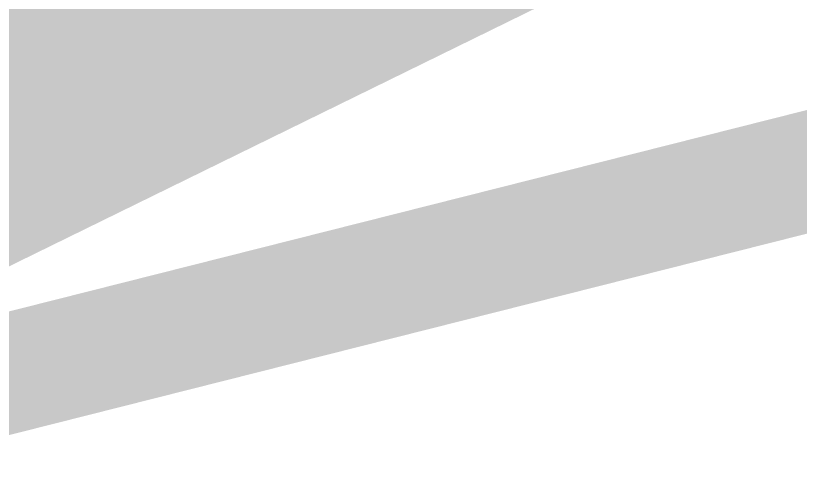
# Model space of a CAD drawing. Header units: metres. Extents: x 317370 to 326712, y 1824935 to 1838812.
# Drawn here: x 322576.284 to 322580.24, y 1833822.713 to 1833824.996 of the extents above; entities that cross this region are included whole.
import ezdxf

# ---------------------------------------------------------------- set-up
doc = ezdxf.new("R2010")
doc.units = ezdxf.units.M
doc.header["$MEASUREMENT"] = 0
for name, color, linetype in [('INTERTIDAL ZONE', 5, 'Continuous'), ('LOW TIDE LINE', 5, 'Continuous'), ('SURVEY PLOT BOUNDARY', 35, 'Continuous')]:
    doc.layers.add(name, color=color, linetype=linetype)

# ---------------------------------------------------------------- blocks, each defined once
blk = doc.blocks.new('81')
at = {"layer": 'INTERTIDAL ZONE', "const_width": 3.0234, "flags": 128}
blk.add_lwpolyline([(322489.6837, 1833740.8062), (322497.8404, 1833752.8369), (322506.0288, 1833768.8991), (322510.1864, 1833784.9929), (322510.2499, 1833793.0557), (322514.2806, 1833793.024), (322518.3431, 1833797.0237), (322526.4364, 1833800.9917), (322534.4978, 1833800.9282), (322542.6228, 1833808.9276), (322550.7161, 1833812.8955), (322562.8401, 1833816.8318), (322574.9958, 1833824.7994), (322583.089, 1833828.7674)], dxfattribs=at)
at = {"layer": 'LOW TIDE LINE', "lineweight": 18, "const_width": 3.0234}
blk.add_lwpolyline([(322583.089, 1833828.7674), (322574.9958, 1833824.7994), (322562.8401, 1833816.8318), (322550.7161, 1833812.8955), (322542.6228, 1833808.9276), (322534.4978, 1833800.9282), (322526.4364, 1833800.9917), (322518.3431, 1833797.0237), (322514.2806, 1833793.024), (322510.2499, 1833793.0557), (322510.1864, 1833784.9929), (322506.0288, 1833768.8991), (322497.8404, 1833752.8369), (322489.6837, 1833740.8062)], dxfattribs=at)
at = {"layer": 'SURVEY PLOT BOUNDARY', "lineweight": 18, "const_width": 0.6047}
blk.add_lwpolyline([(322760.4107, 1833823.3405), (322712.2636, 1833851.9408), (322659.8003, 1833844.2904), (322566.9026, 1833820.8315), (322518.5018, 1833817.1807), (322522.4373, 1833805.0548), (322526.3095, 1833784.8661), (322514.0903, 1833768.8356), (322501.776, 1833740.711), (322473.402, 1833720.776), (322424.7475, 1833684.8741), (322396.5005, 1833681.0647), (322360.3188, 1833693.4443)], dxfattribs=at)

msp = doc.modelspace()

# ---------------------------------------------------------------- block references
msp.add_blockref('81', (0, 0))

doc.saveas('drawing.dxf')
